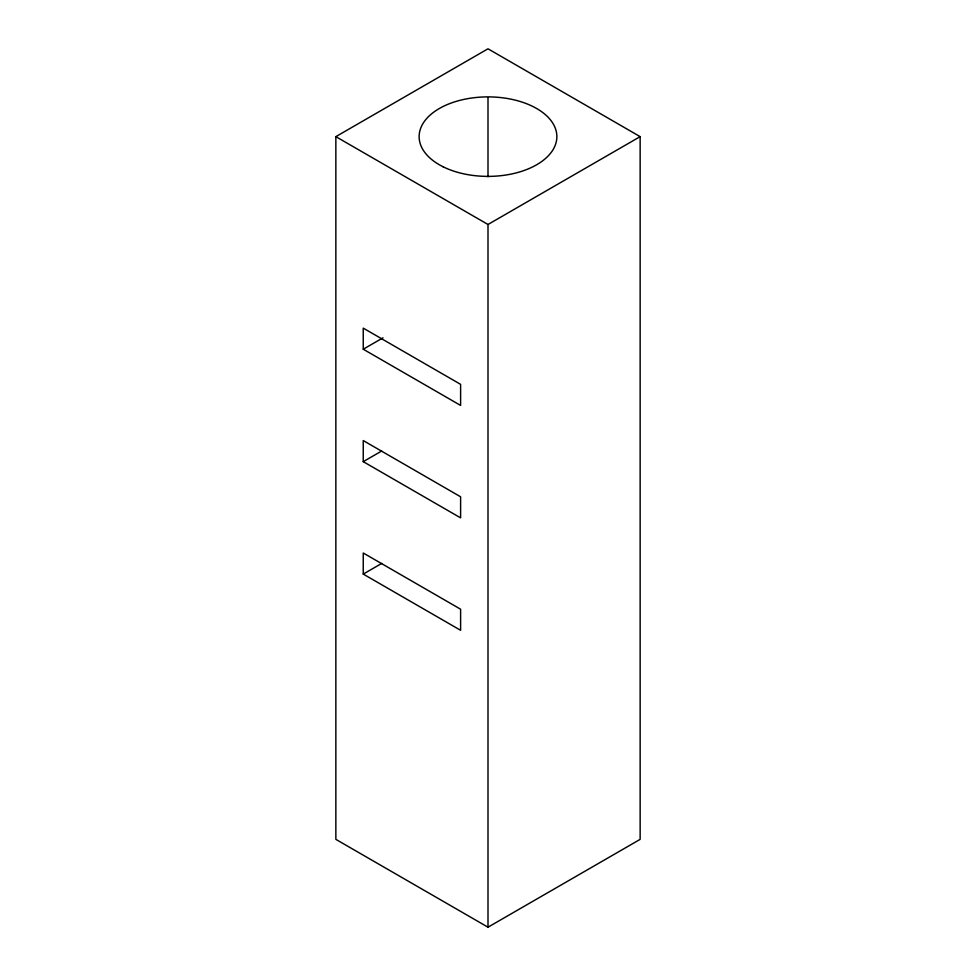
<?xml version="1.0" encoding="UTF-8"?>
<svg xmlns="http://www.w3.org/2000/svg" width="976" height="976" viewBox="0 0 976 976"><rect width="100%" height="100%" fill="white"/><g stroke="black" fill="none" stroke-linecap="round" stroke-linejoin="round"><path stroke-width="1.46" d="M335.854 136.64L488 48.8L640.146 136.64L640.146 839.36L488 927.2L335.854 839.36L335.854 136.64L488 224.48L640.146 136.64M363.243 349.213L460.611 405.43L460.611 384.349L363.243 328.131L363.243 349.213L383.019 337.818M363.243 461.648L460.611 517.866L460.611 496.784L363.243 440.566L363.243 461.648L381.689 451.01M363.243 574.083L460.611 630.301L460.611 609.219L363.243 553.002L363.243 574.083L381.689 563.445M488 97.576L488 176.839M488 224.48L488 927.2M443.067 166.762A68.857 39.748 0 0 0 555.649 144.045A68.857 39.748 0 0 0 465.284 99.113A68.857 39.748 0 0 0 443.067 166.762"/></g></svg>
